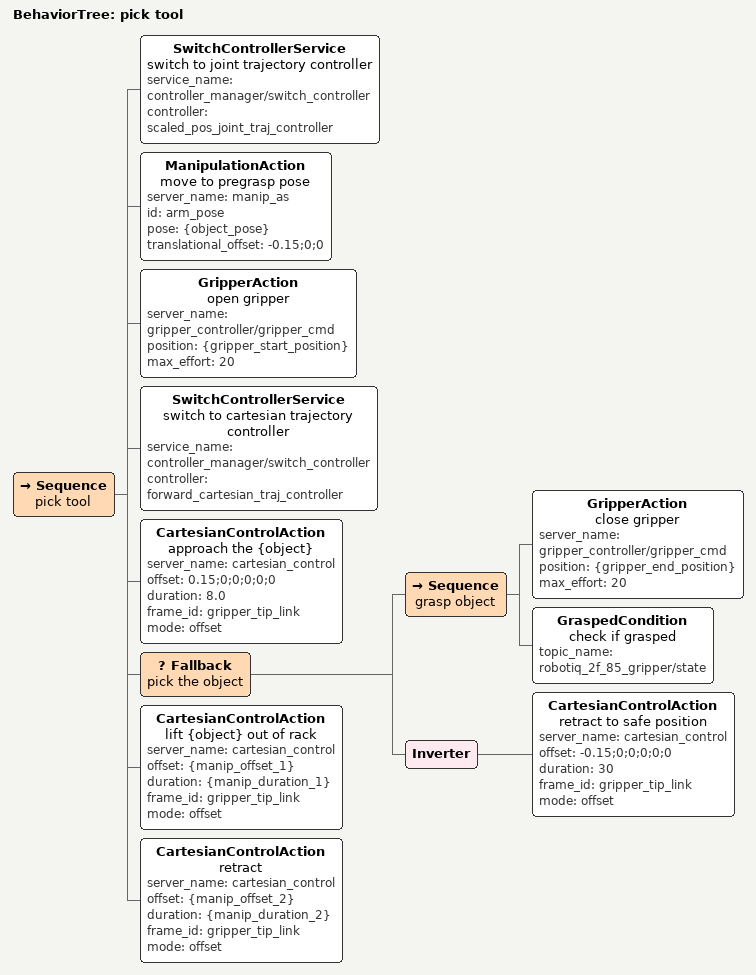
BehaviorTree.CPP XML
<root>
    <BehaviorTree ID="pick tool">

        <Sequence name="pick tool">

            <SwitchControllerService
                name="switch to joint trajectory controller"
                service_name="controller_manager/switch_controller"
                controller="scaled_pos_joint_traj_controller"
            />

            <ManipulationAction
                name="move to pregrasp pose"
                server_name="manip_as"
                id="arm_pose"
                pose="{object_pose}"
                translational_offset="-0.15;0;0"
            />

            <GripperAction
                name="open gripper"
                server_name="gripper_controller/gripper_cmd"
                position="{gripper_start_position}"
                max_effort="20"
            />

            <SwitchControllerService
                name="switch to cartesian trajectory controller"
                service_name="controller_manager/switch_controller"
                controller="forward_cartesian_traj_controller"
            />

            <CartesianControlAction
                name="approach the {object}"
                server_name="cartesian_control"
                offset="0.15;0;0;0;0;0"
                duration="8.0"
                frame_id="gripper_tip_link"
                mode="offset"
            />
            <Fallback name="pick the object">
                <Sequence name="grasp object">
                    <GripperAction
                        name="close gripper"
                        server_name="gripper_controller/gripper_cmd"
                        position="{gripper_end_position}"
                        max_effort="20"
                    />
                    <GraspedCondition
                        name="check if grasped"
                        topic_name="robotiq_2f_85_gripper/state"
                    />
                </Sequence>
                <Inverter>
                    <CartesianControlAction
                        name="retract to safe position"
                        server_name="cartesian_control"
                        offset="-0.15;0;0;0;0;0"
                        duration="30"
                        frame_id="gripper_tip_link"
                        mode="offset"
                    />
                </Inverter>

            </Fallback>
            <CartesianControlAction
                name="lift {object} out of rack"
                server_name="cartesian_control"
                offset="{manip_offset_1}"
                duration="{manip_duration_1}"
                frame_id="gripper_tip_link"
                mode="offset"
            />
            <CartesianControlAction
                name="retract"
                server_name="cartesian_control"
                offset="{manip_offset_2}"
                duration="{manip_duration_2}"
                frame_id="gripper_tip_link"
                mode="offset"
            />
        </Sequence>
    </BehaviorTree>

</root>
